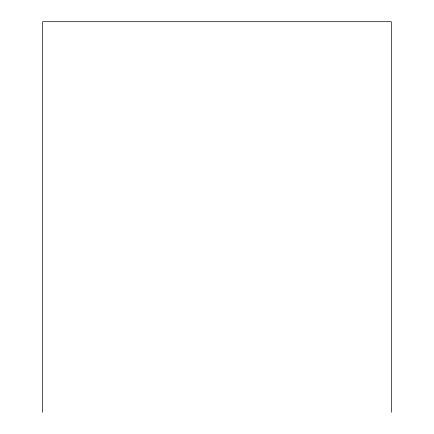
<?xml version="1.0" encoding="UTF-8"?>
<svg xmlns="http://www.w3.org/2000/svg" width="434" height="434" viewBox="0 0 434 434"><rect width="100%" height="100%" fill="white"/><g stroke="black" fill="none" stroke-linecap="round" stroke-linejoin="round"><path stroke-width="0.65" d="M391.37 412.3L391.37 21.7L42.63 21.7L42.63 412.3"/></g></svg>
